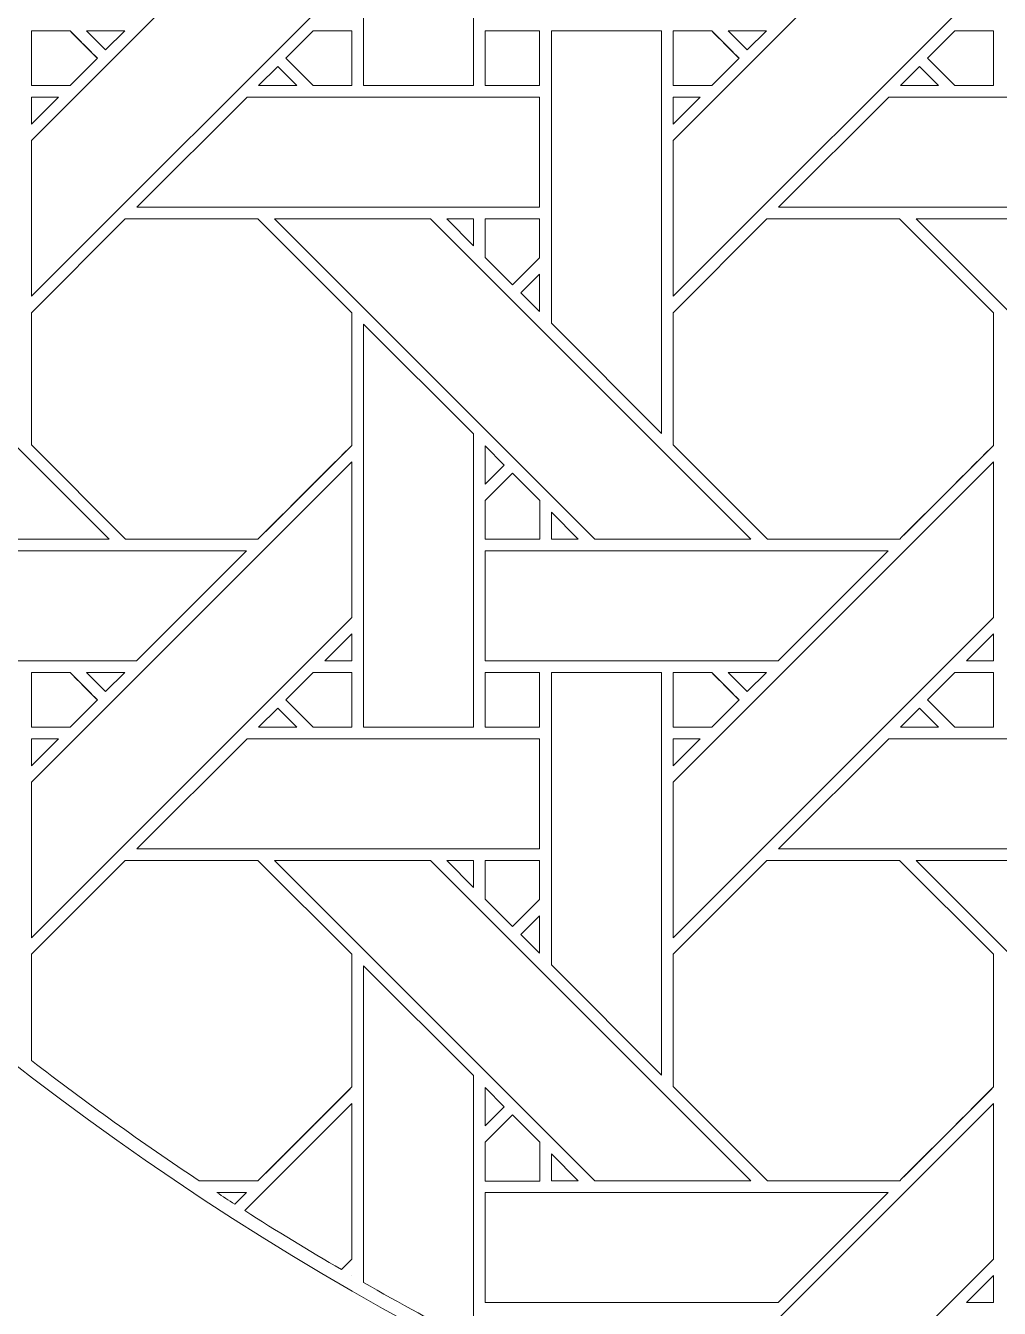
# Model space of a CAD drawing. Header units: inches. Extents: x 7.4 to 17.4, y 4.1 to 14.1.
# Drawn here: x 9.766 to 11.205, y 5.349 to 7.246 of the extents above; entities that cross this region are included whole.
import ezdxf

# ---------------------------------------------------------------- set-up
doc = ezdxf.new("R2010")
doc.units = ezdxf.units.IN
doc.header["$MEASUREMENT"] = 0
doc.layers.add('Design', color=7, linetype='Continuous', lineweight=0)

msp = doc.modelspace()

# ---------------------------------------------------------------- linework, layer by layer
at = {"layer": 'Design'}
for points, knots in [([(12.3829, 14.0948), (9.6214, 14.0948), (7.3829, 11.8562), (7.3829, 9.0948), (7.3829, 6.3333), (9.6214, 4.0948), (12.3829, 4.0948), (15.1443, 4.0948), (17.3829, 6.3333), (17.3829, 9.0948), (17.3829, 11.8562), (15.1443, 14.0948), (12.3829, 14.0948)], [0, 0, 0, 0, 1, 1, 1, 2, 2, 2, 3, 3, 3, 4, 4, 4, 4]), ([(12.3829, 13.3833), (10.0144, 13.3833), (8.0943, 11.4632), (8.0943, 9.0948), (8.0943, 6.7263), (10.0144, 4.8063), (12.3829, 4.8063), (14.7513, 4.8063), (16.6714, 6.7263), (16.6714, 9.0948), (16.6714, 11.4632), (14.7513, 13.3833), (12.3829, 13.3833)], [0, 0, 0, 0, 1, 1, 1, 2, 2, 2, 3, 3, 3, 4, 4, 4, 4]), ([(10.4278, 7.5906), (10.4278, 7.5906), (10.4278, 7.157), (10.4278, 7.157), (10.4278, 7.157), (10.265, 7.157), (10.265, 7.157), (10.265, 7.157), (10.265, 7.7528), (10.265, 7.7528), (10.265, 7.7528), (10.4278, 7.5906), (10.4278, 7.5906)], [0, 0, 0, 0, 1, 1, 1, 2, 2, 2, 3, 3, 3, 4, 4, 4, 4]), ([(9.7742, 7.0756), (9.7742, 7.0756), (10.2479, 7.5492), (10.2479, 7.5492), (10.2479, 7.5492), (10.2479, 7.3192), (10.2479, 7.3192), (10.2479, 7.3192), (9.7742, 6.8455), (9.7742, 6.8455), (9.7742, 6.8455), (9.7742, 7.0756), (9.7742, 7.0756)], [0, 0, 0, 0, 1, 1, 1, 2, 2, 2, 3, 3, 3, 4, 4, 4, 4]), ([(10.7229, 7.0756), (10.7229, 7.0756), (11.1966, 7.5492), (11.1966, 7.5492), (11.1966, 7.5492), (11.1966, 7.3192), (11.1966, 7.3192), (11.1966, 7.3192), (10.7229, 6.8455), (10.7229, 6.8455), (10.7229, 6.8455), (10.7229, 7.0756), (10.7229, 7.0756)], [0, 0, 0, 0, 1, 1, 1, 2, 2, 2, 3, 3, 3, 4, 4, 4, 4]), ([(9.8313, 7.2377), (9.8364, 7.2326), (9.8672, 7.2018), (9.8716, 7.1974), (9.8716, 7.1974), (9.8312, 7.1569), (9.8312, 7.1569), (9.8312, 7.1569), (9.7742, 7.1569), (9.7742, 7.1569), (9.7742, 7.1569), (9.7742, 7.2377), (9.7742, 7.2377), (9.7742, 7.2377), (9.8313, 7.2377), (9.8313, 7.2377)], [0, 0, 0, 0, 1, 1, 1, 2, 2, 2, 3, 3, 3, 4, 4, 4, 5, 5, 5, 5]), ([(9.8716, 7.1974), (9.8716, 7.1974), (9.8312, 7.1569), (9.8312, 7.1569), (9.8312, 7.1569), (9.7742, 7.1569), (9.7742, 7.1569), (9.7742, 7.1569), (9.7742, 7.2377), (9.7742, 7.2377), (9.7742, 7.2377), (9.8313, 7.2377), (9.8313, 7.2377), (9.8367, 7.2323), (9.8716, 7.1974), (9.8716, 7.1974)], [0, 0, 0, 0, 1, 1, 1, 2, 2, 2, 3, 3, 3, 4, 4, 4, 5, 5, 5, 5]), ([(9.8556, 7.2377), (9.8556, 7.2377), (9.9121, 7.2377), (9.9121, 7.2377), (9.9121, 7.2377), (9.8838, 7.2096), (9.8838, 7.2096), (9.8838, 7.2096), (9.8556, 7.2377), (9.8556, 7.2377)], [0, 0, 0, 0, 1, 1, 1, 2, 2, 2, 3, 3, 3, 3]), ([(10.2479, 7.2377), (10.2479, 7.2377), (10.2479, 7.1569), (10.2479, 7.1569), (10.2479, 7.1569), (10.1907, 7.1569), (10.1907, 7.1569), (10.1907, 7.1569), (10.1504, 7.1973), (10.1504, 7.1973), (10.1504, 7.1973), (10.1908, 7.2377), (10.1908, 7.2377), (10.1908, 7.2377), (10.2479, 7.2377), (10.2479, 7.2377)], [0, 0, 0, 0, 1, 1, 1, 2, 2, 2, 3, 3, 3, 4, 4, 4, 5, 5, 5, 5]), ([(10.1504, 7.1973), (10.1504, 7.1973), (10.1908, 7.2377), (10.1908, 7.2377), (10.1908, 7.2377), (10.2479, 7.2377), (10.2479, 7.2377), (10.2479, 7.2377), (10.2479, 7.1569), (10.2479, 7.1569), (10.2479, 7.1569), (10.1907, 7.1569), (10.1907, 7.1569), (10.1907, 7.1569), (10.1504, 7.1973), (10.1504, 7.1973)], [0, 0, 0, 0, 1, 1, 1, 2, 2, 2, 3, 3, 3, 4, 4, 4, 5, 5, 5, 5]), ([(10.5253, 7.1569), (10.5253, 7.1569), (10.4451, 7.1569), (10.4451, 7.1569), (10.4451, 7.1569), (10.4451, 7.2377), (10.4451, 7.2377), (10.4451, 7.2377), (10.5253, 7.2377), (10.5253, 7.2377), (10.5253, 7.2377), (10.5253, 7.1569), (10.5253, 7.1569)], [0, 0, 0, 0, 1, 1, 1, 2, 2, 2, 3, 3, 3, 4, 4, 4, 4]), ([(10.4451, 7.2377), (10.4451, 7.2377), (10.5253, 7.2377), (10.5253, 7.2377), (10.5253, 7.2377), (10.5253, 7.1569), (10.5253, 7.1569), (10.5253, 7.1569), (10.4451, 7.1569), (10.4451, 7.1569), (10.4451, 7.1569), (10.4451, 7.2377), (10.4451, 7.2377)], [0, 0, 0, 0, 1, 1, 1, 2, 2, 2, 3, 3, 3, 4, 4, 4, 4]), ([(10.7058, 7.2377), (10.7058, 7.2377), (10.7058, 6.6426), (10.7058, 6.6426), (10.7058, 6.6426), (10.5429, 6.8055), (10.5429, 6.8055), (10.5429, 6.8055), (10.5429, 7.2377), (10.5429, 7.2377), (10.5429, 7.2377), (10.7058, 7.2377), (10.7058, 7.2377)], [0, 0, 0, 0, 1, 1, 1, 2, 2, 2, 3, 3, 3, 4, 4, 4, 4]), ([(10.78, 7.2377), (10.7851, 7.2326), (10.8159, 7.2018), (10.8203, 7.1974), (10.8203, 7.1974), (10.7799, 7.1569), (10.7799, 7.1569), (10.7799, 7.1569), (10.7229, 7.1569), (10.7229, 7.1569), (10.7229, 7.1569), (10.7229, 7.2377), (10.7229, 7.2377), (10.7229, 7.2377), (10.78, 7.2377), (10.78, 7.2377)], [0, 0, 0, 0, 1, 1, 1, 2, 2, 2, 3, 3, 3, 4, 4, 4, 5, 5, 5, 5]), ([(10.7229, 7.2377), (10.7229, 7.2377), (10.78, 7.2377), (10.78, 7.2377), (10.7855, 7.2323), (10.8203, 7.1974), (10.8203, 7.1974), (10.8203, 7.1974), (10.7799, 7.1569), (10.7799, 7.1569), (10.7799, 7.1569), (10.7229, 7.1569), (10.7229, 7.1569), (10.7229, 7.1569), (10.7229, 7.2377), (10.7229, 7.2377)], [0, 0, 0, 0, 1, 1, 1, 2, 2, 2, 3, 3, 3, 4, 4, 4, 5, 5, 5, 5]), ([(10.8608, 7.2377), (10.8608, 7.2377), (10.8325, 7.2096), (10.8325, 7.2096), (10.8325, 7.2096), (10.8044, 7.2377), (10.8044, 7.2377), (10.8044, 7.2377), (10.8608, 7.2377), (10.8608, 7.2377)], [0, 0, 0, 0, 1, 1, 1, 2, 2, 2, 3, 3, 3, 3]), ([(11.1395, 7.1569), (11.1395, 7.1569), (11.0991, 7.1973), (11.0991, 7.1973), (11.0991, 7.1973), (11.1396, 7.2377), (11.1396, 7.2377), (11.1396, 7.2377), (11.1966, 7.2377), (11.1966, 7.2377), (11.1966, 7.2377), (11.1966, 7.1569), (11.1966, 7.1569), (11.1966, 7.1569), (11.1395, 7.1569), (11.1395, 7.1569)], [0, 0, 0, 0, 1, 1, 1, 2, 2, 2, 3, 3, 3, 4, 4, 4, 5, 5, 5, 5]), ([(11.0991, 7.1973), (11.0991, 7.1973), (11.1396, 7.2377), (11.1396, 7.2377), (11.1396, 7.2377), (11.1966, 7.2377), (11.1966, 7.2377), (11.1966, 7.2377), (11.1966, 7.1569), (11.1966, 7.1569), (11.1966, 7.1569), (11.1395, 7.1569), (11.1395, 7.1569), (11.1395, 7.1569), (11.0991, 7.1973), (11.0991, 7.1973)], [0, 0, 0, 0, 1, 1, 1, 2, 2, 2, 3, 3, 3, 4, 4, 4, 5, 5, 5, 5]), ([(10.1666, 7.157), (10.1666, 7.157), (10.11, 7.157), (10.11, 7.157), (10.11, 7.157), (10.1383, 7.1852), (10.1383, 7.1852), (10.1383, 7.1852), (10.1666, 7.157), (10.1666, 7.157)], [0, 0, 0, 0, 1, 1, 1, 2, 2, 2, 3, 3, 3, 3]), ([(11.1153, 7.157), (11.1153, 7.157), (11.0588, 7.157), (11.0588, 7.157), (11.0588, 7.157), (11.087, 7.1852), (11.087, 7.1852), (11.087, 7.1852), (11.1153, 7.157), (11.1153, 7.157)], [0, 0, 0, 0, 1, 1, 1, 2, 2, 2, 3, 3, 3, 3]), ([(9.8141, 7.1398), (9.8141, 7.1398), (9.7742, 7.1), (9.7742, 7.1), (9.7742, 7.1), (9.7742, 7.1398), (9.7742, 7.1398), (9.7742, 7.1398), (9.8141, 7.1398), (9.8141, 7.1398)], [0, 0, 0, 0, 1, 1, 1, 2, 2, 2, 3, 3, 3, 3]), ([(10.0929, 7.1398), (10.0929, 7.1398), (10.5253, 7.1398), (10.5253, 7.1398), (10.5253, 7.1398), (10.5253, 6.977), (10.5253, 6.977), (10.5253, 6.977), (9.93, 6.977), (9.93, 6.977), (9.93, 6.977), (10.0929, 7.1398), (10.0929, 7.1398)], [0, 0, 0, 0, 1, 1, 1, 2, 2, 2, 3, 3, 3, 4, 4, 4, 4]), ([(10.7628, 7.1398), (10.7628, 7.1398), (10.7229, 7.1), (10.7229, 7.1), (10.7229, 7.1), (10.7229, 7.1398), (10.7229, 7.1398), (10.7229, 7.1398), (10.7628, 7.1398), (10.7628, 7.1398)], [0, 0, 0, 0, 1, 1, 1, 2, 2, 2, 3, 3, 3, 3]), ([(11.0416, 7.1398), (11.0416, 7.1398), (11.4741, 7.1398), (11.4741, 7.1398), (11.4741, 7.1398), (11.4741, 6.977), (11.4741, 6.977), (11.4741, 6.977), (10.8788, 6.977), (10.8788, 6.977), (10.8788, 6.977), (11.0416, 7.1398), (11.0416, 7.1398)], [0, 0, 0, 0, 1, 1, 1, 2, 2, 2, 3, 3, 3, 4, 4, 4, 4]), ([(9.1846, 6.9599), (9.1846, 6.9599), (9.4156, 6.9599), (9.4156, 6.9599), (9.4156, 6.9599), (9.8892, 6.4862), (9.8892, 6.4862), (9.8892, 6.4862), (9.6582, 6.4862), (9.6582, 6.4862), (9.6582, 6.4862), (9.1846, 6.9599), (9.1846, 6.9599)], [0, 0, 0, 0, 1, 1, 1, 2, 2, 2, 3, 3, 3, 4, 4, 4, 4]), ([(9.7742, 6.6255), (9.7742, 6.6255), (9.7742, 6.8211), (9.7742, 6.8211), (9.7742, 6.8211), (9.9129, 6.9598), (9.9129, 6.9598), (9.9129, 6.9598), (10.1091, 6.9598), (10.1091, 6.9598), (10.1091, 6.9598), (10.2478, 6.8211), (10.2478, 6.8211), (10.2478, 6.8211), (10.2478, 6.6249), (10.2478, 6.6249), (10.23, 6.607), (10.1181, 6.4952), (10.1091, 6.4862), (10.1091, 6.4862), (9.9134, 6.4862), (9.9134, 6.4862), (9.9134, 6.4862), (9.7742, 6.6255), (9.7742, 6.6255)], [0, 0, 0, 0, 1, 1, 1, 2, 2, 2, 3, 3, 3, 4, 4, 4, 5, 5, 5, 6, 6, 6, 7, 7, 7, 8, 8, 8, 8]), ([(9.7742, 6.8211), (9.7742, 6.8211), (9.9129, 6.9598), (9.9129, 6.9598), (9.9129, 6.9598), (10.1091, 6.9598), (10.1091, 6.9598), (10.1091, 6.9598), (10.2478, 6.8211), (10.2478, 6.8211), (10.2478, 6.8211), (10.2478, 6.6249), (10.2478, 6.6249), (10.2297, 6.6066), (10.1178, 6.4949), (10.1091, 6.4862), (10.1091, 6.4862), (9.9134, 6.4862), (9.9134, 6.4862), (9.9134, 6.4862), (9.7742, 6.6255), (9.7742, 6.6255), (9.7742, 6.6255), (9.7742, 6.8211), (9.7742, 6.8211)], [0, 0, 0, 0, 1, 1, 1, 2, 2, 2, 3, 3, 3, 4, 4, 4, 5, 5, 5, 6, 6, 6, 7, 7, 7, 8, 8, 8, 8]), ([(10.1334, 6.9599), (10.1334, 6.9599), (10.3643, 6.9599), (10.3643, 6.9599), (10.3643, 6.9599), (10.838, 6.4862), (10.838, 6.4862), (10.838, 6.4862), (10.6069, 6.4862), (10.6069, 6.4862), (10.6069, 6.4862), (10.1334, 6.9599), (10.1334, 6.9599)], [0, 0, 0, 0, 1, 1, 1, 2, 2, 2, 3, 3, 3, 4, 4, 4, 4]), ([(10.4279, 6.9599), (10.4279, 6.9599), (10.4279, 6.9201), (10.4279, 6.9201), (10.4279, 6.9201), (10.3884, 6.9599), (10.3884, 6.9599), (10.3884, 6.9599), (10.4279, 6.9599), (10.4279, 6.9599)], [0, 0, 0, 0, 1, 1, 1, 2, 2, 2, 3, 3, 3, 3]), ([(10.5253, 6.9599), (10.5253, 6.9599), (10.5253, 6.9023), (10.5253, 6.9023), (10.5253, 6.9023), (10.4854, 6.8623), (10.4854, 6.8623), (10.4854, 6.8623), (10.445, 6.9027), (10.445, 6.9027), (10.445, 6.9027), (10.445, 6.9599), (10.445, 6.9599), (10.445, 6.9599), (10.5253, 6.9599), (10.5253, 6.9599)], [0, 0, 0, 0, 1, 1, 1, 2, 2, 2, 3, 3, 3, 4, 4, 4, 5, 5, 5, 5]), ([(10.4854, 6.8623), (10.4854, 6.8623), (10.445, 6.9027), (10.445, 6.9027), (10.445, 6.9027), (10.445, 6.9599), (10.445, 6.9599), (10.445, 6.9599), (10.5253, 6.9599), (10.5253, 6.9599), (10.5253, 6.9599), (10.5253, 6.9023), (10.5253, 6.9023), (10.5253, 6.9023), (10.4854, 6.8623), (10.4854, 6.8623)], [0, 0, 0, 0, 1, 1, 1, 2, 2, 2, 3, 3, 3, 4, 4, 4, 5, 5, 5, 5]), ([(10.8616, 6.9598), (10.8616, 6.9598), (11.0578, 6.9598), (11.0578, 6.9598), (11.0578, 6.9598), (11.1966, 6.8211), (11.1966, 6.8211), (11.1966, 6.8211), (11.1966, 6.6249), (11.1966, 6.6249), (11.1788, 6.607), (11.0669, 6.4952), (11.0579, 6.4862), (11.0579, 6.4862), (10.8622, 6.4862), (10.8622, 6.4862), (10.8622, 6.4862), (10.7229, 6.6255), (10.7229, 6.6255), (10.7229, 6.6255), (10.7229, 6.8211), (10.7229, 6.8211), (10.7229, 6.8211), (10.8616, 6.9598), (10.8616, 6.9598)], [0, 0, 0, 0, 1, 1, 1, 2, 2, 2, 3, 3, 3, 4, 4, 4, 5, 5, 5, 6, 6, 6, 7, 7, 7, 8, 8, 8, 8]), ([(10.7229, 6.6255), (10.7229, 6.6255), (10.7229, 6.8211), (10.7229, 6.8211), (10.7229, 6.8211), (10.8616, 6.9598), (10.8616, 6.9598), (10.8616, 6.9598), (11.0578, 6.9598), (11.0578, 6.9598), (11.0578, 6.9598), (11.1966, 6.8211), (11.1966, 6.8211), (11.1966, 6.8211), (11.1966, 6.6249), (11.1966, 6.6249), (11.1784, 6.6066), (11.0666, 6.4949), (11.0579, 6.4862), (11.0579, 6.4862), (10.8622, 6.4862), (10.8622, 6.4862), (10.8622, 6.4862), (10.7229, 6.6255), (10.7229, 6.6255)], [0, 0, 0, 0, 1, 1, 1, 2, 2, 2, 3, 3, 3, 4, 4, 4, 5, 5, 5, 6, 6, 6, 7, 7, 7, 8, 8, 8, 8]), ([(11.0821, 6.9599), (11.0821, 6.9599), (11.313, 6.9599), (11.313, 6.9599), (11.313, 6.9599), (11.7867, 6.4862), (11.7867, 6.4862), (11.7867, 6.4862), (11.5557, 6.4862), (11.5557, 6.4862), (11.5557, 6.4862), (11.0821, 6.9599), (11.0821, 6.9599)], [0, 0, 0, 0, 1, 1, 1, 2, 2, 2, 3, 3, 3, 4, 4, 4, 4]), ([(10.5253, 6.878), (10.5253, 6.878), (10.5253, 6.8229), (10.5253, 6.8229), (10.5253, 6.8229), (10.4976, 6.8503), (10.4976, 6.8503), (10.4976, 6.8503), (10.5253, 6.878), (10.5253, 6.878)], [0, 0, 0, 0, 1, 1, 1, 2, 2, 2, 3, 3, 3, 3]), ([(10.4278, 6.6419), (10.4278, 6.6419), (10.4278, 6.2082), (10.4278, 6.2082), (10.4278, 6.2082), (10.265, 6.2082), (10.265, 6.2082), (10.265, 6.2082), (10.265, 6.8041), (10.265, 6.8041), (10.265, 6.8041), (10.4278, 6.6419), (10.4278, 6.6419)], [0, 0, 0, 0, 1, 1, 1, 2, 2, 2, 3, 3, 3, 4, 4, 4, 4]), ([(10.4451, 6.5677), (10.4451, 6.5677), (10.4451, 6.6244), (10.4451, 6.6244), (10.4451, 6.6244), (10.4733, 6.5958), (10.4733, 6.5958), (10.4733, 6.5958), (10.4451, 6.5677), (10.4451, 6.5677)], [0, 0, 0, 0, 1, 1, 1, 2, 2, 2, 3, 3, 3, 3]), ([(9.7742, 6.1269), (9.7742, 6.1269), (10.2479, 6.6005), (10.2479, 6.6005), (10.2479, 6.6005), (10.2479, 6.3705), (10.2479, 6.3705), (10.2479, 6.3705), (9.7742, 5.8968), (9.7742, 5.8968), (9.7742, 5.8968), (9.7742, 6.1269), (9.7742, 6.1269)], [0, 0, 0, 0, 1, 1, 1, 2, 2, 2, 3, 3, 3, 4, 4, 4, 4]), ([(10.7229, 6.1269), (10.7229, 6.1269), (11.1966, 6.6005), (11.1966, 6.6005), (11.1966, 6.6005), (11.1966, 6.3705), (11.1966, 6.3705), (11.1966, 6.3705), (10.7229, 5.8968), (10.7229, 5.8968), (10.7229, 5.8968), (10.7229, 6.1269), (10.7229, 6.1269)], [0, 0, 0, 0, 1, 1, 1, 2, 2, 2, 3, 3, 3, 4, 4, 4, 4]), ([(10.4451, 6.486), (10.4451, 6.486), (10.4451, 6.5433), (10.4451, 6.5433), (10.4451, 6.5433), (10.4854, 6.5836), (10.4854, 6.5836), (10.4854, 6.5836), (10.5257, 6.5433), (10.5257, 6.5433), (10.5257, 6.5433), (10.5257, 6.486), (10.5257, 6.486), (10.5257, 6.486), (10.4451, 6.486), (10.4451, 6.486)], [0, 0, 0, 0, 1, 1, 1, 2, 2, 2, 3, 3, 3, 4, 4, 4, 5, 5, 5, 5]), ([(10.4451, 6.486), (10.4451, 6.486), (10.4451, 6.5433), (10.4451, 6.5433), (10.4451, 6.5433), (10.4854, 6.5836), (10.4854, 6.5836), (10.4854, 6.5836), (10.5257, 6.5433), (10.5257, 6.5433), (10.5257, 6.5433), (10.5257, 6.486), (10.5257, 6.486), (10.5257, 6.486), (10.4451, 6.486), (10.4451, 6.486)], [0, 0, 0, 0, 1, 1, 1, 2, 2, 2, 3, 3, 3, 4, 4, 4, 5, 5, 5, 5]), ([(10.5827, 6.4862), (10.5827, 6.4862), (10.543, 6.4862), (10.543, 6.4862), (10.543, 6.4862), (10.543, 6.526), (10.543, 6.526), (10.543, 6.526), (10.5827, 6.4862), (10.5827, 6.4862)], [0, 0, 0, 0, 1, 1, 1, 2, 2, 2, 3, 3, 3, 3]), ([(9.4964, 6.3063), (9.4964, 6.3063), (9.4964, 6.469), (9.4964, 6.469), (9.4964, 6.469), (10.0921, 6.469), (10.0921, 6.469), (10.0921, 6.469), (9.9293, 6.3063), (9.9293, 6.3063), (9.9293, 6.3063), (9.4964, 6.3063), (9.4964, 6.3063)], [0, 0, 0, 0, 1, 1, 1, 2, 2, 2, 3, 3, 3, 4, 4, 4, 4]), ([(10.4451, 6.3063), (10.4451, 6.3063), (10.4451, 6.469), (10.4451, 6.469), (10.4451, 6.469), (11.0408, 6.469), (11.0408, 6.469), (11.0408, 6.469), (10.8781, 6.3063), (10.8781, 6.3063), (10.8781, 6.3063), (10.4451, 6.3063), (10.4451, 6.3063)], [0, 0, 0, 0, 1, 1, 1, 2, 2, 2, 3, 3, 3, 4, 4, 4, 4]), ([(10.2081, 6.3063), (10.2081, 6.3063), (10.2479, 6.3461), (10.2479, 6.3461), (10.2479, 6.3461), (10.2479, 6.3063), (10.2479, 6.3063), (10.2479, 6.3063), (10.2081, 6.3063), (10.2081, 6.3063)], [0, 0, 0, 0, 1, 1, 1, 2, 2, 2, 3, 3, 3, 3]), ([(11.1568, 6.3063), (11.1568, 6.3063), (11.1966, 6.3461), (11.1966, 6.3461), (11.1966, 6.3461), (11.1966, 6.3063), (11.1966, 6.3063), (11.1966, 6.3063), (11.1568, 6.3063), (11.1568, 6.3063)], [0, 0, 0, 0, 1, 1, 1, 2, 2, 2, 3, 3, 3, 3]), ([(9.8716, 6.2486), (9.8716, 6.2486), (9.8312, 6.2082), (9.8312, 6.2082), (9.8312, 6.2082), (9.7742, 6.2082), (9.7742, 6.2082), (9.7742, 6.2082), (9.7742, 6.289), (9.7742, 6.289), (9.7742, 6.289), (9.8313, 6.289), (9.8313, 6.289), (9.8364, 6.2839), (9.8672, 6.2531), (9.8716, 6.2486)], [0, 0, 0, 0, 1, 1, 1, 2, 2, 2, 3, 3, 3, 4, 4, 4, 5, 5, 5, 5]), ([(9.7742, 6.289), (9.7742, 6.289), (9.8313, 6.289), (9.8313, 6.289), (9.8369, 6.2834), (9.8716, 6.2486), (9.8716, 6.2486), (9.8716, 6.2486), (9.8312, 6.2082), (9.8312, 6.2082), (9.8312, 6.2082), (9.7742, 6.2082), (9.7742, 6.2082), (9.7742, 6.2082), (9.7742, 6.289), (9.7742, 6.289)], [0, 0, 0, 0, 1, 1, 1, 2, 2, 2, 3, 3, 3, 4, 4, 4, 5, 5, 5, 5]), ([(9.9121, 6.289), (9.9121, 6.289), (9.8838, 6.2608), (9.8838, 6.2608), (9.8838, 6.2608), (9.8556, 6.289), (9.8556, 6.289), (9.8556, 6.289), (9.9121, 6.289), (9.9121, 6.289)], [0, 0, 0, 0, 1, 1, 1, 2, 2, 2, 3, 3, 3, 3]), ([(10.1908, 6.289), (10.1908, 6.289), (10.2479, 6.289), (10.2479, 6.289), (10.2479, 6.289), (10.2479, 6.2082), (10.2479, 6.2082), (10.2479, 6.2082), (10.1907, 6.2082), (10.1907, 6.2082), (10.1907, 6.2082), (10.1504, 6.2486), (10.1504, 6.2486), (10.1504, 6.2486), (10.1908, 6.289), (10.1908, 6.289)], [0, 0, 0, 0, 1, 1, 1, 2, 2, 2, 3, 3, 3, 4, 4, 4, 5, 5, 5, 5]), ([(10.1504, 6.2486), (10.1504, 6.2486), (10.1908, 6.289), (10.1908, 6.289), (10.1908, 6.289), (10.2479, 6.289), (10.2479, 6.289), (10.2479, 6.289), (10.2479, 6.2082), (10.2479, 6.2082), (10.2479, 6.2082), (10.1907, 6.2082), (10.1907, 6.2082), (10.1907, 6.2082), (10.1504, 6.2486), (10.1504, 6.2486)], [0, 0, 0, 0, 1, 1, 1, 2, 2, 2, 3, 3, 3, 4, 4, 4, 5, 5, 5, 5]), ([(10.5253, 6.2082), (10.5253, 6.2082), (10.4451, 6.2082), (10.4451, 6.2082), (10.4451, 6.2082), (10.4451, 6.289), (10.4451, 6.289), (10.4451, 6.289), (10.5253, 6.289), (10.5253, 6.289), (10.5253, 6.289), (10.5253, 6.2082), (10.5253, 6.2082)], [0, 0, 0, 0, 1, 1, 1, 2, 2, 2, 3, 3, 3, 4, 4, 4, 4]), ([(10.4451, 6.289), (10.4451, 6.289), (10.5253, 6.289), (10.5253, 6.289), (10.5253, 6.289), (10.5253, 6.2082), (10.5253, 6.2082), (10.5253, 6.2082), (10.4451, 6.2082), (10.4451, 6.2082), (10.4451, 6.2082), (10.4451, 6.289), (10.4451, 6.289)], [0, 0, 0, 0, 1, 1, 1, 2, 2, 2, 3, 3, 3, 4, 4, 4, 4]), ([(10.7058, 6.289), (10.7058, 6.289), (10.7058, 5.6939), (10.7058, 5.6939), (10.7058, 5.6939), (10.5429, 5.8568), (10.5429, 5.8568), (10.5429, 5.8568), (10.5429, 6.289), (10.5429, 6.289), (10.5429, 6.289), (10.7058, 6.289), (10.7058, 6.289)], [0, 0, 0, 0, 1, 1, 1, 2, 2, 2, 3, 3, 3, 4, 4, 4, 4]), ([(10.78, 6.289), (10.7851, 6.2839), (10.8159, 6.2531), (10.8203, 6.2486), (10.8203, 6.2486), (10.7799, 6.2082), (10.7799, 6.2082), (10.7799, 6.2082), (10.7229, 6.2082), (10.7229, 6.2082), (10.7229, 6.2082), (10.7229, 6.289), (10.7229, 6.289), (10.7229, 6.289), (10.78, 6.289), (10.78, 6.289)], [0, 0, 0, 0, 1, 1, 1, 2, 2, 2, 3, 3, 3, 4, 4, 4, 5, 5, 5, 5]), ([(10.8203, 6.2486), (10.8203, 6.2486), (10.7799, 6.2082), (10.7799, 6.2082), (10.7799, 6.2082), (10.7229, 6.2082), (10.7229, 6.2082), (10.7229, 6.2082), (10.7229, 6.289), (10.7229, 6.289), (10.7229, 6.289), (10.78, 6.289), (10.78, 6.289), (10.7855, 6.2835), (10.8203, 6.2486), (10.8203, 6.2486)], [0, 0, 0, 0, 1, 1, 1, 2, 2, 2, 3, 3, 3, 4, 4, 4, 5, 5, 5, 5]), ([(10.8044, 6.289), (10.8044, 6.289), (10.8608, 6.289), (10.8608, 6.289), (10.8608, 6.289), (10.8325, 6.2608), (10.8325, 6.2608), (10.8325, 6.2608), (10.8044, 6.289), (10.8044, 6.289)], [0, 0, 0, 0, 1, 1, 1, 2, 2, 2, 3, 3, 3, 3]), ([(11.1395, 6.2082), (11.1395, 6.2082), (11.0991, 6.2486), (11.0991, 6.2486), (11.0991, 6.2486), (11.1396, 6.289), (11.1396, 6.289), (11.1396, 6.289), (11.1966, 6.289), (11.1966, 6.289), (11.1966, 6.289), (11.1966, 6.2082), (11.1966, 6.2082), (11.1966, 6.2082), (11.1395, 6.2082), (11.1395, 6.2082)], [0, 0, 0, 0, 1, 1, 1, 2, 2, 2, 3, 3, 3, 4, 4, 4, 5, 5, 5, 5]), ([(11.0991, 6.2486), (11.0991, 6.2486), (11.1396, 6.289), (11.1396, 6.289), (11.1396, 6.289), (11.1966, 6.289), (11.1966, 6.289), (11.1966, 6.289), (11.1966, 6.2082), (11.1966, 6.2082), (11.1966, 6.2082), (11.1395, 6.2082), (11.1395, 6.2082), (11.1395, 6.2082), (11.0991, 6.2486), (11.0991, 6.2486)], [0, 0, 0, 0, 1, 1, 1, 2, 2, 2, 3, 3, 3, 4, 4, 4, 5, 5, 5, 5]), ([(10.1666, 6.2082), (10.1666, 6.2082), (10.11, 6.2082), (10.11, 6.2082), (10.11, 6.2082), (10.1383, 6.2365), (10.1383, 6.2365), (10.1383, 6.2365), (10.1666, 6.2082), (10.1666, 6.2082)], [0, 0, 0, 0, 1, 1, 1, 2, 2, 2, 3, 3, 3, 3]), ([(11.1153, 6.2082), (11.1153, 6.2082), (11.0588, 6.2082), (11.0588, 6.2082), (11.0588, 6.2082), (11.087, 6.2365), (11.087, 6.2365), (11.087, 6.2365), (11.1153, 6.2082), (11.1153, 6.2082)], [0, 0, 0, 0, 1, 1, 1, 2, 2, 2, 3, 3, 3, 3]), ([(9.8141, 6.1911), (9.8141, 6.1911), (9.7742, 6.1513), (9.7742, 6.1513), (9.7742, 6.1513), (9.7742, 6.1911), (9.7742, 6.1911), (9.7742, 6.1911), (9.8141, 6.1911), (9.8141, 6.1911)], [0, 0, 0, 0, 1, 1, 1, 2, 2, 2, 3, 3, 3, 3]), ([(9.9301, 6.0283), (9.9301, 6.0283), (10.0929, 6.1911), (10.0929, 6.1911), (10.0929, 6.1911), (10.5253, 6.1911), (10.5253, 6.1911), (10.5253, 6.1911), (10.5253, 6.0283), (10.5253, 6.0283), (10.5253, 6.0283), (9.9301, 6.0283), (9.9301, 6.0283)], [0, 0, 0, 0, 1, 1, 1, 2, 2, 2, 3, 3, 3, 4, 4, 4, 4]), ([(10.7628, 6.1911), (10.7628, 6.1911), (10.7229, 6.1513), (10.7229, 6.1513), (10.7229, 6.1513), (10.7229, 6.1911), (10.7229, 6.1911), (10.7229, 6.1911), (10.7628, 6.1911), (10.7628, 6.1911)], [0, 0, 0, 0, 1, 1, 1, 2, 2, 2, 3, 3, 3, 3]), ([(10.8788, 6.0283), (10.8788, 6.0283), (11.0416, 6.1911), (11.0416, 6.1911), (11.0416, 6.1911), (11.4741, 6.1911), (11.4741, 6.1911), (11.4741, 6.1911), (11.4741, 6.0283), (11.4741, 6.0283), (11.4741, 6.0283), (10.8788, 6.0283), (10.8788, 6.0283)], [0, 0, 0, 0, 1, 1, 1, 2, 2, 2, 3, 3, 3, 4, 4, 4, 4]), ([(9.7742, 5.8724), (9.7742, 5.8724), (9.9129, 6.0111), (9.9129, 6.0111), (9.9129, 6.0111), (10.1091, 6.0111), (10.1091, 6.0111), (10.1091, 6.0111), (10.2478, 5.8724), (10.2478, 5.8724), (10.2478, 5.8724), (10.2478, 5.6762), (10.2478, 5.6762), (10.23, 5.6582), (10.1181, 5.5465), (10.1091, 5.5375), (10.1091, 5.5375), (10.0221, 5.5375), (10.0221, 5.5375), (9.9373, 5.5939), (9.8546, 5.6533), (9.7742, 5.7154), (9.7742, 5.7154), (9.7742, 5.8724), (9.7742, 5.8724)], [0, 0, 0, 0, 1, 1, 1, 2, 2, 2, 3, 3, 3, 4, 4, 4, 5, 5, 5, 6, 6, 6, 7, 7, 7, 8, 8, 8, 8]), ([(10.0221, 5.5375), (9.9373, 5.5939), (9.8546, 5.6533), (9.7742, 5.7154), (9.7742, 5.7154), (9.7742, 5.8724), (9.7742, 5.8724), (9.7742, 5.8724), (9.9129, 6.0111), (9.9129, 6.0111), (9.9129, 6.0111), (10.1091, 6.0111), (10.1091, 6.0111), (10.1091, 6.0111), (10.2478, 5.8724), (10.2478, 5.8724), (10.2478, 5.8724), (10.2478, 5.6762), (10.2478, 5.6762), (10.2297, 5.6579), (10.1178, 5.5462), (10.1091, 5.5375), (10.1091, 5.5375), (10.0221, 5.5375), (10.0221, 5.5375)], [0, 0, 0, 0, 1, 1, 1, 2, 2, 2, 3, 3, 3, 4, 4, 4, 5, 5, 5, 6, 6, 6, 7, 7, 7, 8, 8, 8, 8]), ([(10.1334, 6.0112), (10.1334, 6.0112), (10.3643, 6.0112), (10.3643, 6.0112), (10.3643, 6.0112), (10.838, 5.5375), (10.838, 5.5375), (10.838, 5.5375), (10.6069, 5.5375), (10.6069, 5.5375), (10.6069, 5.5375), (10.1334, 6.0112), (10.1334, 6.0112)], [0, 0, 0, 0, 1, 1, 1, 2, 2, 2, 3, 3, 3, 4, 4, 4, 4]), ([(10.4279, 6.0111), (10.4279, 6.0111), (10.4279, 5.9713), (10.4279, 5.9713), (10.4279, 5.9713), (10.3884, 6.0111), (10.3884, 6.0111), (10.3884, 6.0111), (10.4279, 6.0111), (10.4279, 6.0111)], [0, 0, 0, 0, 1, 1, 1, 2, 2, 2, 3, 3, 3, 3]), ([(10.5253, 6.0111), (10.5253, 6.0111), (10.5253, 5.9535), (10.5253, 5.9535), (10.5253, 5.9535), (10.4854, 5.9136), (10.4854, 5.9136), (10.4854, 5.9136), (10.445, 5.9539), (10.445, 5.9539), (10.445, 5.9539), (10.445, 6.0111), (10.445, 6.0111), (10.445, 6.0111), (10.5253, 6.0111), (10.5253, 6.0111)], [0, 0, 0, 0, 1, 1, 1, 2, 2, 2, 3, 3, 3, 4, 4, 4, 5, 5, 5, 5]), ([(10.4854, 5.9136), (10.4854, 5.9136), (10.445, 5.9539), (10.445, 5.9539), (10.445, 5.9539), (10.445, 6.0111), (10.445, 6.0111), (10.445, 6.0111), (10.5253, 6.0111), (10.5253, 6.0111), (10.5253, 6.0111), (10.5253, 5.9535), (10.5253, 5.9535), (10.5253, 5.9535), (10.4854, 5.9136), (10.4854, 5.9136)], [0, 0, 0, 0, 1, 1, 1, 2, 2, 2, 3, 3, 3, 4, 4, 4, 5, 5, 5, 5]), ([(10.7229, 5.6767), (10.7229, 5.6767), (10.7229, 5.8724), (10.7229, 5.8724), (10.7229, 5.8724), (10.8616, 6.0111), (10.8616, 6.0111), (10.8616, 6.0111), (11.0578, 6.0111), (11.0578, 6.0111), (11.0578, 6.0111), (11.1966, 5.8724), (11.1966, 5.8724), (11.1966, 5.8724), (11.1966, 5.6762), (11.1966, 5.6762), (11.1788, 5.6582), (11.0669, 5.5465), (11.0579, 5.5375), (11.0579, 5.5375), (10.8622, 5.5375), (10.8622, 5.5375), (10.8622, 5.5375), (10.7229, 5.6767), (10.7229, 5.6767)], [0, 0, 0, 0, 1, 1, 1, 2, 2, 2, 3, 3, 3, 4, 4, 4, 5, 5, 5, 6, 6, 6, 7, 7, 7, 8, 8, 8, 8]), ([(10.8622, 5.5375), (10.8622, 5.5375), (10.7229, 5.6767), (10.7229, 5.6767), (10.7229, 5.6767), (10.7229, 5.8724), (10.7229, 5.8724), (10.7229, 5.8724), (10.8616, 6.0111), (10.8616, 6.0111), (10.8616, 6.0111), (11.0578, 6.0111), (11.0578, 6.0111), (11.0578, 6.0111), (11.1966, 5.8724), (11.1966, 5.8724), (11.1966, 5.8724), (11.1966, 5.6762), (11.1966, 5.6762), (11.1784, 5.6579), (11.0666, 5.5462), (11.0579, 5.5375), (11.0579, 5.5375), (10.8622, 5.5375), (10.8622, 5.5375)], [0, 0, 0, 0, 1, 1, 1, 2, 2, 2, 3, 3, 3, 4, 4, 4, 5, 5, 5, 6, 6, 6, 7, 7, 7, 8, 8, 8, 8]), ([(11.0821, 6.0112), (11.0821, 6.0112), (11.313, 6.0112), (11.313, 6.0112), (11.313, 6.0112), (11.7867, 5.5375), (11.7867, 5.5375), (11.7867, 5.5375), (11.5556, 5.5375), (11.5556, 5.5375), (11.5556, 5.5375), (11.0821, 6.0112), (11.0821, 6.0112)], [0, 0, 0, 0, 1, 1, 1, 2, 2, 2, 3, 3, 3, 4, 4, 4, 4]), ([(10.5253, 5.9293), (10.5253, 5.9293), (10.5253, 5.8741), (10.5253, 5.8741), (10.5253, 5.8741), (10.4976, 5.9015), (10.4976, 5.9015), (10.4976, 5.9015), (10.5253, 5.9293), (10.5253, 5.9293)], [0, 0, 0, 0, 1, 1, 1, 2, 2, 2, 3, 3, 3, 3]), ([(10.265, 5.3872), (10.265, 5.3872), (10.265, 5.8553), (10.265, 5.8553), (10.265, 5.8553), (10.4278, 5.6932), (10.4278, 5.6932), (10.4278, 5.6932), (10.4278, 5.2987), (10.4278, 5.2987), (10.3728, 5.3271), (10.3185, 5.3566), (10.265, 5.3872)], [0, 0, 0, 0, 1, 1, 1, 2, 2, 2, 3, 3, 3, 4, 4, 4, 4]), ([(10.4451, 5.6189), (10.4451, 5.6189), (10.4451, 5.6757), (10.4451, 5.6757), (10.4451, 5.6757), (10.4733, 5.6471), (10.4733, 5.6471), (10.4733, 5.6471), (10.4451, 5.6189), (10.4451, 5.6189)], [0, 0, 0, 0, 1, 1, 1, 2, 2, 2, 3, 3, 3, 3]), ([(10.2479, 5.6518), (10.2479, 5.6518), (10.2479, 5.4217), (10.2479, 5.4217), (10.2479, 5.4217), (10.2324, 5.4063), (10.2324, 5.4063), (10.1842, 5.4344), (10.1365, 5.4634), (10.0895, 5.4934), (10.0895, 5.4934), (10.2479, 5.6518), (10.2479, 5.6518)], [0, 0, 0, 0, 1, 1, 1, 2, 2, 2, 3, 3, 3, 4, 4, 4, 4]), ([(10.5257, 5.5945), (10.5257, 5.5945), (10.5257, 5.5372), (10.5257, 5.5372), (10.5257, 5.5372), (10.4451, 5.5372), (10.4451, 5.5372), (10.4451, 5.5372), (10.4451, 5.5945), (10.4451, 5.5945), (10.4451, 5.5945), (10.4854, 5.6349), (10.4854, 5.6349), (10.4854, 5.6349), (10.5257, 5.5945), (10.5257, 5.5945)], [0, 0, 0, 0, 1, 1, 1, 2, 2, 2, 3, 3, 3, 4, 4, 4, 5, 5, 5, 5]), ([(10.4854, 5.6349), (10.4854, 5.6349), (10.5257, 5.5945), (10.5257, 5.5945), (10.5257, 5.5945), (10.5257, 5.5372), (10.5257, 5.5372), (10.5257, 5.5372), (10.4451, 5.5372), (10.4451, 5.5372), (10.4451, 5.5372), (10.4451, 5.5945), (10.4451, 5.5945), (10.4451, 5.5945), (10.4854, 5.6349), (10.4854, 5.6349)], [0, 0, 0, 0, 1, 1, 1, 2, 2, 2, 3, 3, 3, 4, 4, 4, 5, 5, 5, 5]), ([(10.7229, 5.1782), (10.7229, 5.1782), (11.1966, 5.6518), (11.1966, 5.6518), (11.1966, 5.6518), (11.1966, 5.4217), (11.1966, 5.4217), (11.1966, 5.4217), (10.8748, 5.0999), (10.8748, 5.0999), (10.8238, 5.1192), (10.773, 5.1392), (10.7229, 5.1604), (10.7229, 5.1604), (10.7229, 5.1782), (10.7229, 5.1782)], [0, 0, 0, 0, 1, 1, 1, 2, 2, 2, 3, 3, 3, 4, 4, 4, 5, 5, 5, 5]), ([(10.543, 5.5375), (10.543, 5.5375), (10.543, 5.5773), (10.543, 5.5773), (10.543, 5.5773), (10.5827, 5.5375), (10.5827, 5.5375), (10.5827, 5.5375), (10.543, 5.5375), (10.543, 5.5375)], [0, 0, 0, 0, 1, 1, 1, 2, 2, 2, 3, 3, 3, 3]), ([(10.0921, 5.5202), (10.0921, 5.5202), (10.0747, 5.5029), (10.0747, 5.5029), (10.0658, 5.5086), (10.0571, 5.5145), (10.0483, 5.5202), (10.0483, 5.5202), (10.0921, 5.5202), (10.0921, 5.5202)], [0, 0, 0, 0, 1, 1, 1, 2, 2, 2, 3, 3, 3, 3]), ([(10.4451, 5.3576), (10.4451, 5.3576), (10.4451, 5.5202), (10.4451, 5.5202), (10.4451, 5.5202), (11.0408, 5.5202), (11.0408, 5.5202), (11.0408, 5.5202), (10.8781, 5.3576), (10.8781, 5.3576), (10.8781, 5.3576), (10.4451, 5.3576), (10.4451, 5.3576)], [0, 0, 0, 0, 1, 1, 1, 2, 2, 2, 3, 3, 3, 4, 4, 4, 4]), ([(10.2479, 5.3971), (10.2479, 5.3971), (10.2478, 5.3972), (10.2478, 5.3972), (10.2478, 5.3972), (10.2479, 5.3971), (10.2479, 5.3971)], [0, 0, 0, 0, 1, 1, 1, 2, 2, 2, 2]), ([(11.1568, 5.3576), (11.1568, 5.3576), (11.1966, 5.3973), (11.1966, 5.3973), (11.1966, 5.3973), (11.1966, 5.3576), (11.1966, 5.3576), (11.1966, 5.3576), (11.1568, 5.3576), (11.1568, 5.3576)], [0, 0, 0, 0, 1, 1, 1, 2, 2, 2, 3, 3, 3, 3])]:
    msp.add_open_spline(points, degree=3, knots=knots, dxfattribs=at)

doc.saveas('drawing.dxf')
